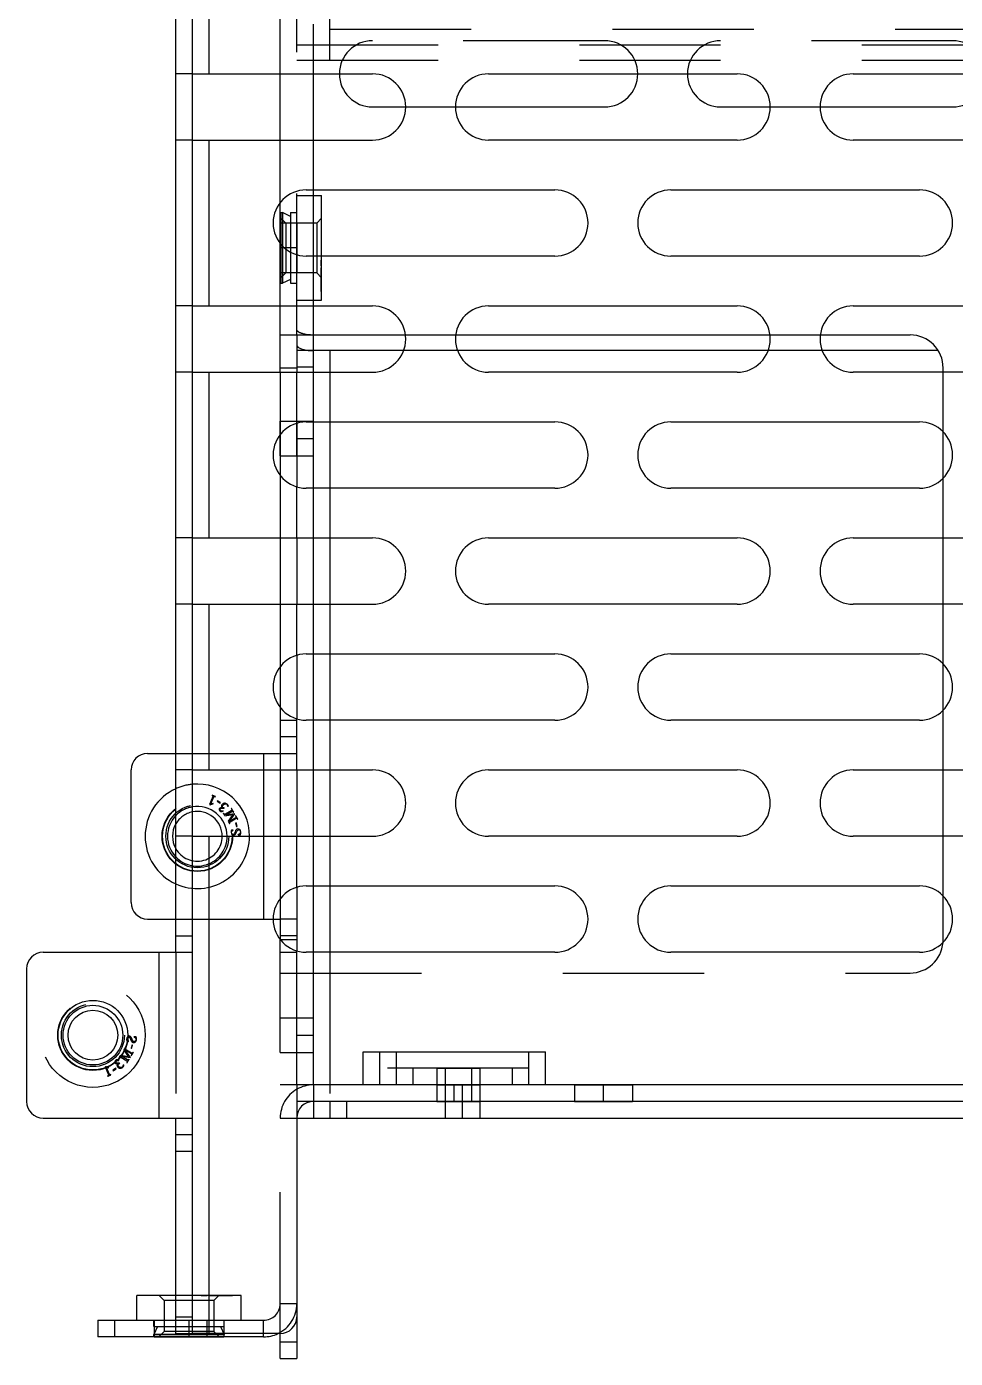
# Model space of a CAD drawing. Header units: millimetres. Extents: x 0 to 8948, y -1340 to 1100.
# Drawn here: x 5218.8 to 5274.9, y 473.1 to 553.5 of the extents above; entities that cross this region are included whole.
import ezdxf

# ---------------------------------------------------------------- set-up
doc = ezdxf.new("R2010")
doc.units = ezdxf.units.MM
doc.header["$LTSCALE"] = 85.25
doc.linetypes.add('HIDDEN', pattern=[0.2, 0.1, -0.1])
doc.layers.get('0').update_dxf_attribs({"linetype": 'CONTINUOUS'})
for name, color, linetype in [('02___PRT_ALL_AXES', 7, 'CONTINUOUS'), ('03___PRT_ALL_CURVES', 7, 'CONTINUOUS'), ('DEFAULT_2', 8, 'HIDDEN')]:
    doc.layers.add(name, color=color, linetype=linetype)

msp = doc.modelspace()

# ---------------------------------------------------------------- linework, layer by layer
at = {"color": 3, "linetype": 'Continuous'}
for p, q in [((5228.834, 474.614), (5228.834, 715.614)), ((5229.834, 560.614), (5229.834, 550.614)), ((5228.834, 550.614), (5239.705, 550.614)), ((5246.705, 550.614), (5261.705, 550.614)), ((5268.705, 550.614), (5283.705, 550.614)), ((5228.834, 546.614), (5239.705, 546.614)), ((5229.834, 546.614), (5229.834, 536.614)), ((5261.705, 546.614), (5246.705, 546.614)), ((5283.705, 546.614), (5268.705, 546.614)), ((5235.705, 543.614), (5250.705, 543.614)), ((5257.705, 543.614), (5272.705, 543.614)), ((5250.705, 539.614), (5235.705, 539.614)), ((5272.705, 539.614), (5257.705, 539.614)), ((5228.834, 536.614), (5239.705, 536.614)), ((5246.705, 536.614), (5261.705, 536.614)), ((5268.705, 536.614), (5283.705, 536.614)), ((5235.134, 534.864), (5235.134, 532.614)), ((5228.834, 532.614), (5239.705, 532.614)), ((5229.834, 532.614), (5229.834, 522.614)), ((5261.705, 532.614), (5246.705, 532.614)), ((5283.705, 532.614), (5268.705, 532.614)), ((5235.134, 529.522), (5235.134, 525.706)), ((5235.705, 529.614), (5250.705, 529.614)), ((5257.705, 529.614), (5272.705, 529.614)), ((5250.705, 525.614), (5235.705, 525.614)), ((5272.705, 525.614), (5257.705, 525.614)), ((5228.834, 522.614), (5239.705, 522.614)), ((5235.134, 522.614), (5235.134, 518.614)), ((5246.705, 522.614), (5261.705, 522.614)), ((5268.705, 522.614), (5283.705, 522.614)), ((5228.834, 518.614), (5239.705, 518.614)), ((5229.834, 518.614), (5229.834, 508.614)), ((5261.705, 518.614), (5246.705, 518.614)), ((5283.705, 518.614), (5268.705, 518.614)), ((5235.134, 515.522), (5235.134, 511.706)), ((5235.705, 515.614), (5250.705, 515.614)), ((5257.705, 515.614), (5272.705, 515.614)), ((5250.705, 511.614), (5235.705, 511.614)), ((5272.705, 511.614), (5257.705, 511.614)), ((5228.834, 508.614), (5239.705, 508.614)), ((5235.134, 508.614), (5235.134, 504.614)), ((5246.705, 508.614), (5261.705, 508.614)), ((5268.705, 508.614), (5283.705, 508.614)), ((5228.834, 504.614), (5239.705, 504.614)), ((5229.834, 504.614), (5229.834, 474.614)), ((5261.705, 504.614), (5246.705, 504.614)), ((5283.705, 504.614), (5268.705, 504.614)), ((5235.134, 501.522), (5235.134, 497.706)), ((5235.705, 501.614), (5250.705, 501.614)), ((5257.705, 501.614), (5272.705, 501.614)), ((5219.834, 497.614), (5228.834, 497.614)), ((5226.834, 487.614), (5226.834, 497.614)), ((5250.705, 497.614), (5235.705, 497.614)), ((5272.705, 497.614), (5257.705, 497.614)), ((5218.834, 496.614), (5218.834, 488.614)), ((5239.134, 491.614), (5250.134, 491.614)), ((5239.134, 489.614), (5239.134, 491.614)), ((5240.134, 491.614), (5240.134, 489.614)), ((5249.134, 489.614), (5249.134, 491.614)), ((5250.134, 489.614), (5250.134, 491.614)), ((5239.134, 489.614), (5235.134, 489.614)), ((5235.134, 489.614), (5235.134, 473.114)), ((5301.134, 489.614), (5250.134, 489.614)), ((5301.134, 488.614), (5236.134, 488.614)), ((5219.834, 487.614), (5228.834, 487.614)), ((5235.134, 487.614), (5284.434, 487.614)), ((5233.134, 474.414), (5223.134, 474.414)), ((5234.134, 474.614), (5228.834, 474.614))]:
    msp.add_line(p, q, dxfattribs=at)
at = {"color": 7, "linetype": 'Continuous'}
for p, q in [((5227.834, 497.614), (5227.834, 597.614)), ((5234.134, 546.614), (5234.134, 550.614)), ((5236.134, 546.614), (5236.134, 550.614)), ((5239.705, 548.614), (5241.697, 548.614)), ((5244.714, 548.614), (5253.705, 548.614)), ((5260.705, 548.614), (5263.697, 548.614)), ((5266.714, 548.614), (5274.705, 548.614)), ((5236.134, 539.614), (5236.134, 543.614)), ((5234.134, 540.381), (5234.134, 542.847)), ((5234.134, 532.614), (5234.134, 536.614)), ((5236.134, 534.864), (5236.134, 536.614)), ((5234.134, 534.864), (5241.685, 534.864)), ((5244.726, 534.864), (5263.685, 534.864)), ((5266.726, 534.864), (5272.134, 534.864)), ((5241.57, 533.914), (5235.134, 533.914)), ((5236.134, 532.614), (5236.134, 533.914)), ((5237.134, 533.914), (5237.134, 532.614)), ((5263.57, 533.914), (5244.841, 533.914)), ((5273.83, 533.914), (5266.841, 533.914)), ((5235.134, 532.864), (5234.134, 532.864)), ((5236.134, 532.914), (5235.134, 532.914)), ((5274.134, 532.614), (5274.134, 532.864)), ((5236.134, 525.614), (5236.134, 529.614)), ((5237.134, 529.614), (5237.134, 525.614)), ((5234.134, 528.847), (5234.134, 526.381)), ((5274.134, 526.226), (5274.134, 529.002)), ((5234.134, 522.614), (5234.134, 518.614)), ((5236.134, 518.614), (5236.134, 522.614)), ((5237.134, 522.614), (5237.134, 518.614)), ((5274.134, 518.614), (5274.134, 522.614)), ((5236.134, 511.614), (5236.134, 515.614)), ((5237.134, 515.614), (5237.134, 511.614)), ((5234.134, 514.847), (5234.134, 512.381)), ((5274.134, 512.226), (5274.134, 515.002)), ((5226.134, 509.614), (5227.834, 509.614)), ((5225.134, 500.614), (5225.134, 508.614)), ((5233.134, 508.614), (5233.134, 504.614)), ((5234.134, 508.614), (5234.134, 504.614)), ((5236.134, 504.614), (5236.134, 508.614)), ((5237.134, 508.614), (5237.134, 504.614)), ((5274.134, 504.614), (5274.134, 508.614)), ((5230.071, 507.008), (5229.87, 506.526)), ((5230.025, 507.09), (5230.019, 507.076)), ((5230.019, 507.076), (5230.055, 507.054)), ((5230.169, 507.005), (5230.216, 506.995)), ((5230.216, 506.995), (5230.221, 507.008)), ((5229.87, 506.526), (5229.898, 506.514)), ((5229.954, 506.57), (5230.126, 506.985)), ((5230.081, 506.593), (5229.954, 506.57)), ((5230.086, 506.572), (5230.081, 506.593)), ((5230.353, 506.761), (5230.333, 506.728)), ((5230.333, 506.728), (5230.515, 506.614)), ((5230.536, 506.647), (5230.353, 506.761)), ((5230.515, 506.614), (5230.536, 506.647)), ((5230.746, 506.304), (5230.751, 506.323)), ((5230.981, 506.414), (5230.999, 506.42)), ((5231.193, 506.289), (5231.181, 506.281)), ((5231.181, 506.281), (5231.207, 506.207)), ((5230.699, 506.127), (5230.693, 506.145)), ((5230.715, 506), (5230.702, 505.992)), ((5230.754, 505.957), (5230.715, 506)), ((5230.791, 505.846), (5231.272, 505.921)), ((5231.177, 506.158), (5230.824, 505.945)), ((5230.855, 505.883), (5231.219, 506.102)), ((5231.392, 505.968), (5230.855, 505.883)), ((5231.272, 505.921), (5230.99, 505.515)), ((5231.052, 505.481), (5231.392, 505.968)), ((5231.454, 505.723), (5231.052, 505.481)), ((5231.056, 505.453), (5231.467, 505.7)), ((5231.09, 505.377), (5231.056, 505.453)), ((5231.278, 506.1), (5231.315, 506.059)), ((5231.315, 506.059), (5231.327, 506.066)), ((5231.469, 505.416), (5231.432, 505.405)), ((5231.432, 505.405), (5231.494, 505.198)), ((5231.456, 505.854), (5231.443, 505.846)), ((5231.443, 505.846), (5231.478, 505.77)), ((5231.532, 505.21), (5231.469, 505.416)), ((5231.531, 505.683), (5231.565, 505.644)), ((5231.565, 505.644), (5231.577, 505.652)), ((5231.078, 505.369), (5231.09, 505.377)), ((5231.299, 504.984), (5231.195, 504.977)), ((5231.299, 504.984), (5231.3, 504.973)), ((5231.494, 505.198), (5231.532, 505.21)), ((5231.6, 504.706), (5231.599, 504.718)), ((5231.6, 504.706), (5231.736, 504.71)), ((5236.134, 497.614), (5236.134, 501.614)), ((5237.134, 501.614), (5237.134, 497.614)), ((5234.134, 500.847), (5234.134, 498.381)), ((5274.134, 498.364), (5274.134, 501.002)), ((5226.134, 499.614), (5228.834, 499.614)), ((5233.714, 499.614), (5234.134, 499.614)), ((5227.834, 498.614), (5228.834, 498.614)), ((5235.134, 498.364), (5234.15, 498.364)), ((5236.134, 489.614), (5236.134, 487.614)), ((5250.134, 489.614), (5239.134, 489.614)), ((5237.134, 488.614), (5237.134, 487.614)), ((5238.134, 488.614), (5238.134, 487.614)), ((5227.834, 474.614), (5227.834, 487.614)), ((5227.834, 486.614), (5228.834, 486.614)), ((5227.834, 485.614), (5228.834, 485.614)), ((5227.834, 476.914), (5225.484, 476.914)), ((5225.484, 475.414), (5225.484, 476.914)), ((5223.134, 475.414), (5227.834, 475.414)), ((5223.134, 475.414), (5223.134, 474.414)), ((5224.134, 475.414), (5224.134, 474.414)), ((5227.834, 475.614), (5228.834, 475.614)), ((5227.834, 474.614), (5228.834, 474.614)), ((5233.134, 474.414), (5233.134, 474.614)), ((5234.134, 473.114), (5234.134, 474.614)), ((5234.134, 474.114), (5235.134, 474.114)), ((5234.134, 473.114), (5235.134, 473.114))]:
    msp.add_line(p, q, dxfattribs=at)
for radius in [1.8, 1.5]:
    msp.add_circle((5222.834, 492.614), radius, dxfattribs=at)
for centre, radius, start, end in [((5239.705, 550.614), 2, 180, 270), ((5253.705, 550.614), 2, 270, 0), ((5260.705, 550.614), 2, 180, 270), ((5274.705, 550.614), 2, 270, 0), ((5272.134, 532.864), 2, 0, 90), ((5226.134, 508.614), 1, 90, 180), ((5229.134, 504.614), 3.15, 114.43287, 245.56767), ((5229.134, 504.614), 3.15, 0, 95.47283), ((5229.134, 504.614), 1.8, 0, 99.60032), ((5229.134, 504.614), 1.8, 136.33004, 223.66624), ((5229.134, 504.614), 1.5, 0, 101.56535), ((5229.516, 505.181), 1.438, 27.53662, 31.08982), ((5229.134, 504.614), 1.5, 150.23581, 209.76419), ((5226.134, 500.614), 1, 180, 270), ((5272.134, 498.364), 2, 355.50269, 0), ((5236.134, 487.614), 2, 90, 120)]:
    msp.add_arc(centre, radius, start, end, dxfattribs=at)
at = {"color": 3, "linetype": 'Continuous'}
for centre, radius, start, end in [((5239.705, 548.614), 2, 270, 90), ((5246.705, 548.614), 2, 90, 270), ((5261.705, 548.614), 2, 270, 90), ((5268.705, 548.614), 2, 90, 270), ((5235.705, 541.614), 2, 90, 270), ((5250.705, 541.614), 2, 270, 90), ((5257.705, 541.614), 2, 90, 270), ((5272.705, 541.614), 2, 270, 90), ((5239.705, 534.614), 2, 270, 90), ((5246.705, 534.614), 2, 90, 270), ((5261.705, 534.614), 2, 270, 90), ((5268.705, 534.614), 2, 90, 270), ((5235.705, 527.614), 2, 90, 270), ((5250.705, 527.614), 2, 270, 90), ((5257.705, 527.614), 2, 90, 270), ((5272.705, 527.614), 2, 270, 90), ((5239.705, 520.614), 2, 270, 90), ((5246.705, 520.614), 2, 90, 270), ((5261.705, 520.614), 2, 270, 90), ((5268.705, 520.614), 2, 90, 270), ((5235.705, 513.614), 2, 90, 270), ((5250.705, 513.614), 2, 270, 90), ((5257.705, 513.614), 2, 90, 270), ((5272.705, 513.614), 2, 270, 90), ((5239.705, 506.614), 2, 270, 90), ((5246.705, 506.614), 2, 90, 270), ((5261.705, 506.614), 2, 270, 90), ((5268.705, 506.614), 2, 90, 270), ((5235.705, 499.614), 2, 90, 270), ((5250.705, 499.614), 2, 270, 90), ((5257.705, 499.614), 2, 90, 270), ((5272.705, 499.614), 2, 270, 90), ((5219.834, 496.614), 1, 90, 180), ((5219.834, 488.614), 1, 180, 270), ((5236.134, 487.614), 1, 90, 180), ((5234.134, 475.614), 1, 270, 0), ((5233.134, 476.414), 2, 270, 295.41213)]:
    msp.add_arc(centre, radius, start, end, dxfattribs=at)
at = {"color": 7, "linetype": 'Continuous'}
for points, knots in [([(5235.134, 534.256), (5235.134, 534.233), (5235.181, 534.102), (5235.325, 534.049), (5235.427, 534.014)], [0, 0, 0, 0, 0.175824, 1, 1, 1, 1]), ([(5235.427, 534.014), (5235.451, 534.006), (5235.558, 533.973), (5235.667, 533.952), (5235.752, 533.94)], [0, 0, 0, 0, 0.228432, 1, 1, 1, 1])]:
    msp.add_open_spline(points, degree=3, knots=knots, dxfattribs=at)
for points in [[(5230.122, 507.046), (5230.086, 507.061), (5230.054, 507.076), (5230.025, 507.09)], [(5230.055, 507.054), (5230.074, 507.042), (5230.079, 507.027), (5230.071, 507.008)], [(5230.221, 507.008), (5230.192, 507.018), (5230.159, 507.031), (5230.122, 507.046)], [(5230.126, 506.985), (5230.134, 507.003), (5230.148, 507.01), (5230.169, 507.005)], [(5229.898, 506.514), (5229.974, 506.544), (5230.037, 506.563), (5230.086, 506.572)], [(5230.473, 506.291), (5230.457, 506.273), (5230.452, 506.25), (5230.456, 506.22)], [(5230.456, 506.22), (5230.46, 506.19), (5230.474, 506.163), (5230.499, 506.141)], [(5230.536, 506.324), (5230.51, 506.32), (5230.489, 506.308), (5230.473, 506.291)], [(5230.516, 506.219), (5230.514, 506.241), (5230.521, 506.262), (5230.537, 506.28)], [(5230.547, 506.161), (5230.528, 506.177), (5230.518, 506.197), (5230.516, 506.219)], [(5230.638, 506.326), (5230.596, 506.33), (5230.563, 506.329), (5230.536, 506.324)], [(5230.537, 506.28), (5230.56, 506.306), (5230.613, 506.314), (5230.695, 506.306)], [(5230.631, 506.536), (5230.6, 506.503), (5230.585, 506.466), (5230.586, 506.427)], [(5230.586, 506.427), (5230.586, 506.387), (5230.604, 506.353), (5230.638, 506.326)], [(5230.777, 506.605), (5230.719, 506.603), (5230.67, 506.58), (5230.631, 506.536)], [(5230.679, 506.346), (5230.657, 506.366), (5230.648, 506.391), (5230.651, 506.423)], [(5230.651, 506.423), (5230.654, 506.454), (5230.668, 506.485), (5230.693, 506.513)], [(5230.751, 506.323), (5230.72, 506.324), (5230.695, 506.331), (5230.679, 506.346)], [(5230.693, 506.513), (5230.724, 506.548), (5230.761, 506.567), (5230.803, 506.572)], [(5230.695, 506.306), (5230.713, 506.304), (5230.73, 506.303), (5230.746, 506.304)], [(5230.937, 506.543), (5230.889, 506.586), (5230.836, 506.607), (5230.777, 506.605)], [(5230.803, 506.572), (5230.846, 506.577), (5230.881, 506.567), (5230.908, 506.542)], [(5230.908, 506.542), (5230.925, 506.527), (5230.938, 506.498), (5230.946, 506.456)], [(5230.998, 506.468), (5230.988, 506.49), (5230.968, 506.515), (5230.937, 506.543)], [(5230.946, 506.456), (5230.949, 506.439), (5230.954, 506.427), (5230.962, 506.42)], [(5230.962, 506.42), (5230.967, 506.415), (5230.974, 506.413), (5230.981, 506.414)], [(5230.999, 506.42), (5231.008, 506.43), (5231.007, 506.446), (5230.998, 506.468)], [(5231.258, 506.176), (5231.243, 506.2), (5231.222, 506.238), (5231.193, 506.289)], [(5231.207, 506.207), (5231.212, 506.197), (5231.211, 506.188), (5231.208, 506.182)], [(5230.499, 506.141), (5230.528, 506.115), (5230.558, 506.103), (5230.59, 506.101)], [(5230.613, 506.131), (5230.587, 506.135), (5230.565, 506.144), (5230.547, 506.161)], [(5230.59, 506.101), (5230.622, 506.099), (5230.658, 506.108), (5230.699, 506.127)], [(5230.693, 506.145), (5230.666, 506.133), (5230.639, 506.127), (5230.613, 506.131)], [(5230.702, 505.992), (5230.717, 505.971), (5230.732, 505.948), (5230.747, 505.923)], [(5230.787, 505.934), (5230.777, 505.936), (5230.767, 505.944), (5230.754, 505.957)], [(5230.824, 505.945), (5230.809, 505.936), (5230.797, 505.932), (5230.787, 505.934)], [(5230.99, 505.515), (5230.999, 505.503), (5231.014, 505.48), (5231.035, 505.445)], [(5231.035, 505.445), (5231.06, 505.404), (5231.074, 505.379), (5231.078, 505.369)], [(5231.208, 506.182), (5231.204, 506.176), (5231.194, 506.168), (5231.177, 506.158)], [(5231.219, 506.102), (5231.235, 506.111), (5231.246, 506.116), (5231.252, 506.116)], [(5231.252, 506.116), (5231.26, 506.115), (5231.268, 506.11), (5231.278, 506.1)], [(5231.327, 506.066), (5231.301, 506.107), (5231.278, 506.143), (5231.258, 506.176)], [(5231.478, 505.77), (5231.486, 505.753), (5231.479, 505.738), (5231.454, 505.723)], [(5231.514, 505.752), (5231.492, 505.788), (5231.473, 505.822), (5231.456, 505.854)], [(5231.467, 505.7), (5231.48, 505.708), (5231.49, 505.711), (5231.497, 505.71)], [(5231.497, 505.71), (5231.504, 505.709), (5231.516, 505.7), (5231.531, 505.683)], [(5231.577, 505.652), (5231.551, 505.691), (5231.53, 505.725), (5231.514, 505.752)], [(5231.195, 504.977), (5231.173, 504.94), (5231.164, 504.894), (5231.17, 504.842)], [(5231.17, 504.842), (5231.175, 504.788), (5231.194, 504.746), (5231.225, 504.717)], [(5231.196, 504.83), (5231.188, 504.898), (5231.223, 504.946), (5231.299, 504.972)], [(5231.233, 504.751), (5231.212, 504.77), (5231.199, 504.797), (5231.196, 504.83)], [(5231.225, 504.717), (5231.257, 504.686), (5231.294, 504.674), (5231.336, 504.678)], [(5231.302, 504.725), (5231.277, 504.722), (5231.254, 504.731), (5231.233, 504.751)], [(5231.354, 504.757), (5231.34, 504.737), (5231.322, 504.727), (5231.302, 504.725)], [(5231.336, 504.678), (5231.37, 504.682), (5231.4, 504.697), (5231.424, 504.725)], [(5231.411, 504.876), (5231.388, 504.817), (5231.369, 504.777), (5231.354, 504.757)], [(5231.476, 505.008), (5231.456, 504.98), (5231.435, 504.936), (5231.411, 504.876)], [(5231.424, 504.725), (5231.448, 504.753), (5231.472, 504.799), (5231.498, 504.866)], [(5231.571, 505.057), (5231.527, 505.053), (5231.495, 505.036), (5231.476, 505.008)], [(5231.498, 504.866), (5231.517, 504.914), (5231.534, 504.947), (5231.55, 504.969)], [(5231.55, 504.969), (5231.566, 504.991), (5231.587, 505.003), (5231.614, 505.006)], [(5231.699, 505.017), (5231.665, 505.049), (5231.621, 505.063), (5231.571, 505.057)], [(5231.703, 504.785), (5231.678, 504.751), (5231.643, 504.729), (5231.599, 504.718)], [(5231.614, 505.006), (5231.643, 505.009), (5231.67, 505), (5231.694, 504.978)], [(5231.694, 504.978), (5231.718, 504.955), (5231.731, 504.927), (5231.735, 504.891)], [(5231.761, 504.875), (5231.754, 504.938), (5231.734, 504.985), (5231.699, 505.017)], [(5231.735, 504.891), (5231.739, 504.853), (5231.729, 504.818), (5231.703, 504.785)], [(5231.736, 504.71), (5231.759, 504.761), (5231.768, 504.816), (5231.761, 504.875)]]:
    msp.add_open_spline(points, degree=3, dxfattribs=at)
at = {"layer": '02___PRT_ALL_AXES', "color": 8, "linetype": 'HIDDEN'}
for p, q in [((5235.134, 541.614), (5234.134, 541.614)), ((5234.134, 541.614), (5234.134, 538.614)), ((5235.134, 541.614), (5235.134, 538.614)), ((5235.134, 540.114), (5234.134, 540.114)), ((5235.134, 538.614), (5234.134, 538.614)), ((5234.134, 529.664), (5236.134, 529.664)), ((5234.134, 527.564), (5234.134, 529.664)), ((5235.134, 527.564), (5235.134, 529.664)), ((5236.134, 527.565), (5236.134, 529.663)), ((5235.134, 528.614), (5236.134, 528.614)), ((5234.134, 527.564), (5236.134, 527.564)), ((5234.134, 493.664), (5236.134, 493.664)), ((5234.134, 491.564), (5234.134, 493.664)), ((5235.134, 491.564), (5235.134, 493.664)), ((5236.134, 491.565), (5236.134, 493.663)), ((5235.134, 492.614), (5236.134, 492.614)), ((5234.134, 491.564), (5236.134, 491.564)), ((5243.584, 490.614), (5246.184, 490.614)), ((5243.584, 490.614), (5243.584, 488.614)), ((5244.084, 490.614), (5244.084, 487.614)), ((5245.684, 490.614), (5245.684, 488.614)), ((5246.184, 490.614), (5246.184, 487.614)), ((5235.134, 489.614), (5234.134, 489.614)), ((5243.584, 489.614), (5246.184, 489.614)), ((5244.634, 488.614), (5244.634, 489.614)), ((5245.134, 487.614), (5245.134, 489.614)), ((5251.884, 489.614), (5251.884, 488.614)), ((5251.885, 489.614), (5255.384, 489.614)), ((5253.634, 488.614), (5253.634, 489.614)), ((5255.384, 489.614), (5255.384, 488.614)), ((5243.585, 488.614), (5246.184, 488.614)), ((5251.885, 488.614), (5255.384, 488.614)), ((5244.085, 487.614), (5246.184, 487.614)), ((5226.534, 475.414), (5230.734, 475.414)), ((5226.534, 475.414), (5226.534, 474.414)), ((5228.634, 474.414), (5228.634, 475.414)), ((5230.734, 475.414), (5230.734, 474.414)), ((5226.534, 474.414), (5230.734, 474.414))]:
    msp.add_line(p, q, dxfattribs=at)
msp.add_circle((5229.134, 504.614), 2.1, dxfattribs=at)
at = {"layer": '02___PRT_ALL_AXES', "color": 3, "linetype": 'Continuous'}
msp.add_circle((5222.834, 492.614), 2.1, dxfattribs=at)
at = {"layer": '03___PRT_ALL_CURVES', "color": 8, "linetype": 'HIDDEN'}
msp.add_line((5234.134, 541.826), (5234.134, 538.403), dxfattribs=at)
at = {"layer": 'DEFAULT_2', "color": 8, "linetype": 'HIDDEN'}
for p, q in [((5235.134, 534.864), (5235.134, 698.614)), ((5237.134, 551.43), (5237.134, 561.309)), ((5234.134, 550.614), (5234.134, 554.381)), ((5236.134, 550.614), (5236.134, 553.614)), ((5237.134, 553.309), (5284.434, 553.309)), ((5235.134, 552.369), (5284.434, 552.369)), ((5253.705, 552.614), (5239.705, 552.614)), ((5274.705, 552.614), (5260.705, 552.614)), ((5235.134, 551.43), (5284.434, 551.43)), ((5228.834, 550.614), (5227.834, 550.614)), ((5241.697, 548.614), (5244.714, 548.614)), ((5263.697, 548.614), (5266.714, 548.614)), ((5228.834, 546.614), (5227.834, 546.614)), ((5234.134, 542.847), (5234.134, 546.614)), ((5236.134, 543.614), (5236.134, 546.614)), ((5235.134, 543.264), (5236.634, 543.264)), ((5236.634, 536.964), (5236.634, 543.264)), ((5234.164, 542.239), (5234.264, 542.239)), ((5234.164, 542.239), (5234.164, 537.989)), ((5234.464, 541.614), (5234.164, 541.914)), ((5234.754, 542.014), (5234.264, 542.239)), ((5234.264, 542.239), (5234.264, 537.989)), ((5236.334, 541.614), (5234.464, 541.614)), ((5234.464, 541.614), (5234.464, 538.614)), ((5234.754, 542.239), (5235.134, 542.239)), ((5234.754, 542.239), (5234.754, 537.989)), ((5236.334, 541.614), (5236.634, 541.914)), ((5236.334, 541.614), (5236.334, 538.614)), ((5234.134, 536.614), (5234.134, 540.381)), ((5236.134, 536.614), (5236.134, 539.614)), ((5236.614, 539.378), (5236.634, 539.378)), ((5236.614, 539.027), (5236.614, 539.378)), ((5236.634, 539.35), (5236.614, 539.35)), ((5236.614, 539.295), (5236.634, 539.295)), ((5236.614, 539.229), (5236.634, 539.229)), ((5236.614, 539.224), (5236.634, 539.224)), ((5236.634, 539.193), (5236.614, 539.193)), ((5236.614, 539.178), (5236.634, 539.178)), ((5236.614, 539.174), (5236.634, 539.174)), ((5236.614, 539.168), (5236.634, 539.168)), ((5236.614, 539.163), (5236.634, 539.163)), ((5234.464, 538.614), (5234.164, 538.314)), ((5236.334, 538.614), (5234.464, 538.614)), ((5236.334, 538.614), (5236.634, 538.314)), ((5236.614, 539.127), (5236.634, 539.127)), ((5236.634, 539.123), (5236.614, 539.123)), ((5236.614, 539.08), (5236.634, 539.08)), ((5236.614, 539.033), (5236.634, 539.033)), ((5236.634, 539.027), (5236.614, 539.027)), ((5236.614, 538.916), (5236.634, 538.916)), ((5236.614, 537.485), (5236.614, 538.916)), ((5236.614, 538.895), (5236.634, 538.895)), ((5236.634, 538.794), (5236.614, 538.794)), ((5236.614, 538.793), (5236.634, 538.793)), ((5236.614, 538.776), (5236.634, 538.776)), ((5236.614, 538.749), (5236.634, 538.749)), ((5236.634, 538.733), (5236.614, 538.733)), ((5236.614, 538.733), (5236.634, 538.733)), ((5236.614, 538.732), (5236.634, 538.732)), ((5236.614, 538.713), (5236.634, 538.713)), ((5236.614, 538.712), (5236.634, 538.712)), ((5236.614, 538.702), (5236.634, 538.702)), ((5236.614, 538.663), (5236.634, 538.663)), ((5236.614, 538.659), (5236.634, 538.659)), ((5236.614, 538.636), (5236.634, 538.636)), ((5236.614, 538.618), (5236.634, 538.618)), ((5236.614, 538.61), (5236.634, 538.61)), ((5236.614, 538.598), (5236.634, 538.598)), ((5236.634, 538.598), (5236.614, 538.598)), ((5236.614, 538.57), (5236.634, 538.57)), ((5236.614, 538.556), (5236.634, 538.556)), ((5236.614, 538.554), (5236.634, 538.554)), ((5236.614, 538.55), (5236.634, 538.55)), ((5236.634, 538.546), (5236.614, 538.546)), ((5236.614, 538.534), (5236.634, 538.534)), ((5236.614, 538.502), (5236.634, 538.502)), ((5236.614, 538.502), (5236.634, 538.502)), ((5236.634, 538.498), (5236.614, 538.498)), ((5236.614, 538.495), (5236.634, 538.495)), ((5236.614, 538.472), (5236.634, 538.472)), ((5236.614, 538.462), (5236.634, 538.462)), ((5236.614, 538.458), (5236.634, 538.458)), ((5236.614, 538.445), (5236.634, 538.445)), ((5236.634, 538.425), (5236.614, 538.425)), ((5236.614, 538.393), (5236.634, 538.393)), ((5236.614, 538.341), (5236.634, 538.341)), ((5234.164, 537.989), (5234.264, 537.989)), ((5234.754, 538.214), (5234.264, 537.989)), ((5234.754, 537.989), (5235.134, 537.989)), ((5236.614, 538.312), (5236.634, 538.312)), ((5236.614, 538.303), (5236.634, 538.303)), ((5236.614, 538.287), (5236.634, 538.287)), ((5236.614, 538.267), (5236.634, 538.267)), ((5236.634, 538.259), (5236.614, 538.259)), ((5236.614, 538.251), (5236.634, 538.251)), ((5236.634, 538.25), (5236.614, 538.25)), ((5236.614, 538.243), (5236.634, 538.243)), ((5236.614, 538.214), (5236.634, 538.214)), ((5236.614, 538.197), (5236.634, 538.197)), ((5236.614, 538.193), (5236.634, 538.193)), ((5236.614, 538.171), (5236.634, 538.171)), ((5236.614, 538.158), (5236.634, 538.158)), ((5236.634, 538.081), (5236.614, 538.081)), ((5236.614, 538.079), (5236.634, 538.079)), ((5236.614, 538.071), (5236.634, 538.071)), ((5236.614, 538.068), (5236.634, 538.068)), ((5236.614, 538.055), (5236.634, 538.055)), ((5236.634, 538.054), (5236.614, 538.054)), ((5236.614, 538.053), (5236.634, 538.053)), ((5236.614, 538.041), (5236.634, 538.041)), ((5236.634, 538.041), (5236.614, 538.041)), ((5236.614, 538.038), (5236.634, 538.038)), ((5236.634, 538.03), (5236.614, 538.03)), ((5236.614, 538.024), (5236.634, 538.024)), ((5236.614, 538.016), (5236.634, 538.016)), ((5236.614, 537.996), (5236.634, 537.996)), ((5236.614, 537.991), (5236.634, 537.991)), ((5236.614, 537.977), (5236.634, 537.977)), ((5236.614, 537.971), (5236.634, 537.971)), ((5236.614, 537.95), (5236.634, 537.95)), ((5236.614, 537.949), (5236.634, 537.949)), ((5236.614, 537.947), (5236.634, 537.947)), ((5236.614, 537.934), (5236.634, 537.934)), ((5236.634, 537.921), (5236.614, 537.921)), ((5236.614, 537.913), (5236.634, 537.913)), ((5236.614, 537.894), (5236.634, 537.894)), ((5236.614, 537.857), (5236.634, 537.857)), ((5236.614, 537.838), (5236.634, 537.838)), ((5236.614, 537.825), (5236.634, 537.825)), ((5236.614, 537.817), (5236.634, 537.817)), ((5236.614, 537.806), (5236.634, 537.806)), ((5236.614, 537.795), (5236.634, 537.795)), ((5236.614, 537.793), (5236.634, 537.793)), ((5236.634, 537.781), (5236.614, 537.781)), ((5236.614, 537.78), (5236.634, 537.78)), ((5236.614, 537.773), (5236.634, 537.773)), ((5236.634, 537.77), (5236.614, 537.77)), ((5236.614, 537.767), (5236.634, 537.767)), ((5236.614, 537.754), (5236.634, 537.754)), ((5236.614, 537.751), (5236.634, 537.751)), ((5236.614, 537.751), (5236.634, 537.751)), ((5236.614, 537.735), (5236.634, 537.735)), ((5236.614, 537.718), (5236.634, 537.718)), ((5236.614, 537.717), (5236.634, 537.717)), ((5236.614, 537.699), (5236.634, 537.699)), ((5236.614, 537.684), (5236.634, 537.684)), ((5236.614, 537.678), (5236.634, 537.678)), ((5236.634, 537.672), (5236.614, 537.672)), ((5236.614, 537.65), (5236.634, 537.65)), ((5236.614, 537.649), (5236.634, 537.649)), ((5236.614, 537.635), (5236.634, 537.635)), ((5236.614, 537.555), (5236.634, 537.555)), ((5236.614, 537.549), (5236.634, 537.549)), ((5236.614, 537.545), (5236.634, 537.545)), ((5235.134, 536.964), (5236.634, 536.964)), ((5236.614, 537.514), (5236.634, 537.514)), ((5236.634, 537.513), (5236.614, 537.513)), ((5236.614, 537.487), (5236.634, 537.487)), ((5236.614, 537.485), (5236.634, 537.485)), ((5228.834, 536.614), (5227.834, 536.614)), ((5284.434, 534.854), (5236.134, 534.854)), ((5236.134, 533.914), (5236.134, 534.854)), ((5241.685, 534.864), (5244.726, 534.864)), ((5263.685, 534.864), (5266.726, 534.864)), ((5244.841, 533.914), (5241.57, 533.914)), ((5266.841, 533.914), (5263.57, 533.914)), ((5284.434, 533.914), (5273.83, 533.914)), ((5228.834, 532.614), (5227.834, 532.614)), ((5234.134, 532.614), (5234.134, 528.847)), ((5235.134, 529.522), (5235.134, 532.614)), ((5236.134, 529.614), (5236.134, 532.614)), ((5237.134, 532.614), (5237.134, 529.614)), ((5274.134, 529.002), (5274.134, 532.614)), ((5234.134, 526.381), (5234.134, 522.614)), ((5235.134, 522.614), (5235.134, 525.706)), ((5236.134, 522.614), (5236.134, 525.614)), ((5237.134, 525.614), (5237.134, 522.614)), ((5274.134, 522.614), (5274.134, 526.226)), ((5228.834, 522.614), (5227.834, 522.614)), ((5228.834, 518.614), (5227.834, 518.614)), ((5234.134, 518.614), (5234.134, 514.847)), ((5235.134, 515.522), (5235.134, 518.614)), ((5236.134, 515.614), (5236.134, 518.614)), ((5237.134, 518.614), (5237.134, 515.614)), ((5274.134, 515.002), (5274.134, 518.614)), ((5234.134, 512.381), (5234.134, 508.614)), ((5274.134, 508.614), (5274.134, 512.226)), ((5234.134, 511.614), (5235.134, 511.614)), ((5235.134, 508.614), (5235.134, 511.706)), ((5236.134, 508.614), (5236.134, 511.614)), ((5237.134, 511.614), (5237.134, 508.614)), ((5235.134, 510.614), (5234.134, 510.614)), ((5227.834, 509.614), (5235.134, 509.614)), ((5233.134, 509.614), (5233.134, 508.614)), ((5228.834, 508.614), (5227.834, 508.614)), ((5228.834, 504.614), (5227.834, 504.614)), ((5233.134, 504.614), (5233.134, 499.614)), ((5234.134, 504.614), (5234.134, 500.847)), ((5235.134, 501.522), (5235.134, 504.614)), ((5236.134, 501.614), (5236.134, 504.614)), ((5237.134, 504.614), (5237.134, 501.614)), ((5274.134, 501.002), (5274.134, 504.614)), ((5228.834, 499.614), (5233.714, 499.614)), ((5235.134, 499.614), (5234.134, 499.614)), ((5235.134, 498.614), (5234.134, 498.614)), ((5234.134, 474.614), (5234.134, 498.381)), ((5234.15, 498.364), (5234.134, 498.364)), ((5227.834, 497.614), (5227.834, 487.614)), ((5234.134, 497.614), (5235.134, 497.614)), ((5235.134, 489.614), (5235.134, 497.706)), ((5236.134, 496.364), (5236.134, 497.614)), ((5237.134, 497.614), (5237.134, 488.614)), ((5234.134, 496.364), (5272.134, 496.364)), ((5236.134, 489.614), (5236.134, 496.364)), ((5224.752, 491.748), (5225.154, 491.505)), ((5225.092, 491.26), (5224.752, 491.748)), ((5224.756, 491.776), (5224.79, 491.852)), ((5225.167, 491.528), (5224.756, 491.776)), ((5224.79, 491.852), (5224.778, 491.859)), ((5224.895, 492.251), (5224.999, 492.244)), ((5224.999, 492.244), (5225, 492.256)), ((5225.194, 492.03), (5225.132, 491.824)), ((5225.132, 491.824), (5225.169, 491.812)), ((5225.169, 491.812), (5225.232, 492.018)), ((5225.232, 492.018), (5225.194, 492.03)), ((5225.3, 492.523), (5225.299, 492.51)), ((5225.436, 492.518), (5225.3, 492.523)), ((5224.393, 491.083), (5224.399, 491.101)), ((5224.402, 491.236), (5224.415, 491.229)), ((5224.415, 491.229), (5224.454, 491.271)), ((5224.451, 490.905), (5224.446, 490.925)), ((5224.972, 491.307), (5224.491, 491.383)), ((5224.524, 491.283), (5224.877, 491.07)), ((5224.555, 491.346), (5225.092, 491.26)), ((5224.919, 491.127), (5224.555, 491.346)), ((5224.69, 491.713), (5224.972, 491.307)), ((5224.907, 491.021), (5224.881, 490.947)), ((5224.881, 490.947), (5224.893, 490.939)), ((5225.015, 491.17), (5224.978, 491.129)), ((5225.027, 491.162), (5225.015, 491.17)), ((5225.178, 491.459), (5225.143, 491.382)), ((5225.143, 491.382), (5225.156, 491.375)), ((5225.265, 491.584), (5225.231, 491.546)), ((5225.277, 491.576), (5225.265, 491.584)), ((5241.134, 491.614), (5241.134, 489.614)), ((5223.598, 490.714), (5223.57, 490.703)), ((5223.57, 490.703), (5223.771, 490.221)), ((5223.654, 490.658), (5223.781, 490.635)), ((5223.826, 490.244), (5223.654, 490.658)), ((5223.755, 490.175), (5223.719, 490.152)), ((5223.719, 490.152), (5223.725, 490.139)), ((5223.781, 490.635), (5223.786, 490.656)), ((5223.916, 490.234), (5223.869, 490.223)), ((5223.921, 490.22), (5223.916, 490.234)), ((5224.215, 490.614), (5224.033, 490.5)), ((5224.033, 490.5), (5224.053, 490.467)), ((5224.053, 490.467), (5224.236, 490.581)), ((5224.236, 490.581), (5224.215, 490.614)), ((5224.699, 490.808), (5224.681, 490.815)), ((5249.134, 490.614), (5240.134, 490.614)), ((5242.134, 490.614), (5242.134, 489.614)), ((5248.134, 490.614), (5248.134, 489.614)), ((5235.134, 489.614), (5234.134, 489.614)), ((5236.134, 488.614), (5235.134, 488.614)), ((5234.134, 487.614), (5235.134, 487.614)), ((5227.134, 476.614), (5226.834, 476.914)), ((5230.134, 476.614), (5227.134, 476.614)), ((5227.134, 476.614), (5227.134, 474.744)), ((5231.784, 476.914), (5227.834, 476.914)), ((5229.37, 476.894), (5229.37, 476.914)), ((5229.721, 476.894), (5229.37, 476.894)), ((5229.398, 476.914), (5229.398, 476.894)), ((5229.454, 476.894), (5229.454, 476.914)), ((5229.519, 476.894), (5229.519, 476.914)), ((5229.525, 476.894), (5229.525, 476.914)), ((5229.555, 476.914), (5229.555, 476.894)), ((5229.571, 476.894), (5229.571, 476.914)), ((5229.574, 476.894), (5229.574, 476.914)), ((5229.581, 476.894), (5229.581, 476.914)), ((5229.586, 476.894), (5229.586, 476.914)), ((5229.622, 476.894), (5229.622, 476.914)), ((5229.626, 476.914), (5229.626, 476.894)), ((5229.669, 476.894), (5229.669, 476.914)), ((5229.716, 476.894), (5229.716, 476.914)), ((5229.721, 476.914), (5229.721, 476.894)), ((5229.833, 476.894), (5229.833, 476.914)), ((5231.263, 476.894), (5229.833, 476.894)), ((5229.853, 476.894), (5229.853, 476.914)), ((5229.955, 476.914), (5229.955, 476.894)), ((5229.956, 476.894), (5229.956, 476.914)), ((5229.973, 476.894), (5229.973, 476.914)), ((5229.999, 476.894), (5229.999, 476.914)), ((5230.015, 476.894), (5230.015, 476.914)), ((5230.016, 476.914), (5230.016, 476.894)), ((5230.016, 476.894), (5230.016, 476.914)), ((5230.036, 476.894), (5230.036, 476.914)), ((5230.037, 476.894), (5230.037, 476.914)), ((5230.047, 476.894), (5230.047, 476.914)), ((5230.086, 476.914), (5230.086, 476.894)), ((5230.09, 476.894), (5230.09, 476.914)), ((5230.113, 476.894), (5230.113, 476.914)), ((5230.131, 476.894), (5230.131, 476.914)), ((5230.134, 476.614), (5230.434, 476.914)), ((5230.134, 476.614), (5230.134, 474.744)), ((5230.138, 476.894), (5230.138, 476.914)), ((5230.15, 476.914), (5230.15, 476.894)), ((5230.151, 476.894), (5230.151, 476.914)), ((5230.179, 476.894), (5230.179, 476.914)), ((5230.193, 476.914), (5230.193, 476.894)), ((5230.195, 476.894), (5230.195, 476.914)), ((5230.199, 476.894), (5230.199, 476.914)), ((5230.202, 476.914), (5230.202, 476.894)), ((5230.215, 476.894), (5230.215, 476.914)), ((5230.246, 476.894), (5230.246, 476.914)), ((5230.247, 476.894), (5230.247, 476.914)), ((5230.251, 476.914), (5230.251, 476.894)), ((5230.254, 476.894), (5230.254, 476.914)), ((5230.277, 476.894), (5230.277, 476.914)), ((5230.287, 476.894), (5230.287, 476.914)), ((5230.291, 476.894), (5230.291, 476.914)), ((5230.303, 476.894), (5230.303, 476.914)), ((5230.324, 476.914), (5230.324, 476.894)), ((5230.355, 476.894), (5230.355, 476.914)), ((5230.408, 476.894), (5230.408, 476.914)), ((5230.437, 476.894), (5230.437, 476.914)), ((5230.446, 476.894), (5230.446, 476.914)), ((5230.462, 476.894), (5230.462, 476.914)), ((5230.481, 476.894), (5230.481, 476.914)), ((5230.49, 476.914), (5230.49, 476.894)), ((5230.498, 476.894), (5230.498, 476.914)), ((5230.499, 476.914), (5230.499, 476.894)), ((5230.505, 476.894), (5230.505, 476.914)), ((5230.535, 476.894), (5230.535, 476.914)), ((5230.552, 476.894), (5230.552, 476.914)), ((5230.556, 476.894), (5230.556, 476.914)), ((5230.578, 476.894), (5230.578, 476.914)), ((5230.59, 476.894), (5230.59, 476.914)), ((5230.668, 476.914), (5230.668, 476.894)), ((5230.67, 476.894), (5230.67, 476.914)), ((5230.677, 476.894), (5230.677, 476.914)), ((5230.681, 476.894), (5230.681, 476.914)), ((5230.693, 476.894), (5230.693, 476.914)), ((5230.695, 476.914), (5230.695, 476.894)), ((5230.695, 476.914), (5230.695, 476.894)), ((5230.707, 476.914), (5230.707, 476.894)), ((5230.708, 476.894), (5230.708, 476.914)), ((5230.711, 476.894), (5230.711, 476.914)), ((5230.719, 476.914), (5230.719, 476.894)), ((5230.725, 476.894), (5230.725, 476.914)), ((5230.733, 476.894), (5230.733, 476.914)), ((5230.752, 476.894), (5230.752, 476.914)), ((5230.758, 476.894), (5230.758, 476.914)), ((5230.772, 476.894), (5230.772, 476.914)), ((5230.778, 476.894), (5230.778, 476.914)), ((5230.799, 476.894), (5230.799, 476.914)), ((5230.8, 476.894), (5230.8, 476.914)), ((5230.802, 476.894), (5230.802, 476.914)), ((5230.815, 476.894), (5230.815, 476.914)), ((5230.827, 476.914), (5230.827, 476.894)), ((5230.836, 476.894), (5230.836, 476.914)), ((5230.854, 476.894), (5230.854, 476.914)), ((5230.892, 476.894), (5230.892, 476.914)), ((5230.911, 476.894), (5230.911, 476.914)), ((5230.924, 476.894), (5230.924, 476.914)), ((5230.932, 476.894), (5230.932, 476.914)), ((5230.943, 476.894), (5230.943, 476.914)), ((5230.954, 476.894), (5230.954, 476.914)), ((5230.956, 476.894), (5230.956, 476.914)), ((5230.967, 476.914), (5230.967, 476.894)), ((5230.969, 476.894), (5230.969, 476.914)), ((5230.976, 476.894), (5230.976, 476.914)), ((5230.978, 476.914), (5230.978, 476.894)), ((5230.981, 476.894), (5230.981, 476.914)), ((5230.994, 476.894), (5230.994, 476.914)), ((5230.997, 476.894), (5230.997, 476.914)), ((5230.998, 476.894), (5230.998, 476.914)), ((5231.014, 476.894), (5231.014, 476.914)), ((5231.031, 476.894), (5231.031, 476.914)), ((5231.032, 476.894), (5231.032, 476.914)), ((5231.05, 476.894), (5231.05, 476.914)), ((5231.065, 476.894), (5231.065, 476.914)), ((5231.071, 476.894), (5231.071, 476.914)), ((5231.077, 476.914), (5231.077, 476.894)), ((5231.099, 476.894), (5231.099, 476.914)), ((5231.1, 476.894), (5231.1, 476.914)), ((5231.114, 476.894), (5231.114, 476.914)), ((5231.194, 476.894), (5231.194, 476.914)), ((5231.199, 476.894), (5231.199, 476.914)), ((5231.203, 476.894), (5231.203, 476.914)), ((5231.235, 476.894), (5231.235, 476.914)), ((5231.236, 476.894), (5231.236, 476.914)), ((5231.261, 476.894), (5231.261, 476.914)), ((5231.263, 476.894), (5231.263, 476.914)), ((5231.784, 475.414), (5231.784, 476.914)), ((5235.134, 476.414), (5234.134, 476.414)), ((5226.509, 475.034), (5226.509, 475.414)), ((5226.509, 475.034), (5230.759, 475.034)), ((5226.735, 475.034), (5226.509, 474.544)), ((5227.834, 475.414), (5233.134, 475.414)), ((5229.734, 474.414), (5229.734, 475.414)), ((5230.534, 475.034), (5230.759, 474.544)), ((5230.759, 475.034), (5230.759, 475.414)), ((5233.134, 474.614), (5233.134, 475.414)), ((5230.759, 474.544), (5226.509, 474.544)), ((5226.509, 474.444), (5226.509, 474.544)), ((5226.509, 474.444), (5230.759, 474.444)), ((5227.134, 474.744), (5226.834, 474.444)), ((5230.134, 474.744), (5227.134, 474.744)), ((5230.434, 474.444), (5230.134, 474.744)), ((5230.759, 474.444), (5230.759, 474.544))]:
    msp.add_line(p, q, dxfattribs=at)
for centre, radius in [((5229.134, 504.614), 2.125), ((5229.134, 504.614), 1.9), ((5222.834, 492.614), 3.15), ((5222.834, 492.614), 2.125), ((5222.834, 492.614), 1.9)]:
    msp.add_circle(centre, radius, dxfattribs=at)
for centre, radius, start, end in [((5239.705, 550.614), 2, 90, 180), ((5253.705, 550.614), 2, 0, 90), ((5260.705, 550.614), 2, 90, 180), ((5274.705, 550.614), 2, 0, 90), ((5229.134, 504.614), 3.15, 95.47283, 114.43287), ((5229.134, 504.614), 1.8, 99.60032, 136.33004), ((5229.134, 504.614), 1.5, 101.56535, 150.23581), ((5229.134, 504.614), 3.15, 245.56767, 0), ((5229.134, 504.614), 1.8, 223.66624, 0), ((5229.134, 504.614), 1.5, 209.76419, 0), ((5272.134, 498.364), 2, 270, 355.50269), ((5223.216, 492.047), 1.438, 328.91018, 332.46337), ((5236.134, 487.614), 2, 120, 180), ((5233.134, 476.414), 1, 270, 0), ((5233.134, 476.414), 2, 295.41213, 0)]:
    msp.add_arc(centre, radius, start, end, dxfattribs=at)
msp.add_open_spline([(5236.134, 534.854), (5235.896, 534.854), (5235.578, 534.872), (5235.134, 535.069), (5235.134, 535.196)], degree=3, knots=[0, 0, 0, 0, 0.652802, 1, 1, 1, 1], dxfattribs=at)
for points in [[(5235.752, 533.94), (5235.878, 533.922), (5236.007, 533.914), (5236.134, 533.914)], [(5225.036, 492.55), (5224.994, 492.554), (5224.957, 492.542), (5224.925, 492.512)], [(5225.124, 492.504), (5225.1, 492.531), (5225.07, 492.546), (5225.036, 492.55)], [(5224.735, 491.783), (5224.714, 491.749), (5224.699, 491.725), (5224.69, 491.713)], [(5224.778, 491.859), (5224.774, 491.85), (5224.76, 491.824), (5224.735, 491.783)], [(5224.87, 492.387), (5224.864, 492.334), (5224.873, 492.289), (5224.895, 492.251)], [(5224.925, 492.512), (5224.894, 492.482), (5224.875, 492.44), (5224.87, 492.387)], [(5225, 492.256), (5224.923, 492.282), (5224.888, 492.33), (5224.896, 492.399)], [(5224.896, 492.399), (5224.899, 492.431), (5224.912, 492.458), (5224.933, 492.478)], [(5224.933, 492.478), (5224.954, 492.498), (5224.977, 492.506), (5225.002, 492.503)], [(5225.002, 492.503), (5225.022, 492.501), (5225.04, 492.491), (5225.054, 492.471)], [(5225.054, 492.471), (5225.069, 492.451), (5225.088, 492.412), (5225.111, 492.353)], [(5225.111, 492.353), (5225.135, 492.292), (5225.156, 492.248), (5225.176, 492.221)], [(5225.198, 492.363), (5225.172, 492.429), (5225.148, 492.476), (5225.124, 492.504)], [(5225.176, 492.221), (5225.195, 492.193), (5225.227, 492.176), (5225.271, 492.171)], [(5225.25, 492.259), (5225.234, 492.281), (5225.217, 492.315), (5225.198, 492.363)], [(5225.314, 492.222), (5225.287, 492.225), (5225.266, 492.237), (5225.25, 492.259)], [(5225.271, 492.171), (5225.321, 492.166), (5225.365, 492.179), (5225.399, 492.211)], [(5225.299, 492.51), (5225.343, 492.5), (5225.378, 492.478), (5225.403, 492.444)], [(5225.394, 492.251), (5225.37, 492.229), (5225.343, 492.219), (5225.314, 492.222)], [(5225.435, 492.337), (5225.431, 492.302), (5225.418, 492.273), (5225.394, 492.251)], [(5225.399, 492.211), (5225.434, 492.243), (5225.454, 492.29), (5225.461, 492.353)], [(5225.403, 492.444), (5225.429, 492.41), (5225.439, 492.375), (5225.435, 492.337)], [(5225.461, 492.353), (5225.468, 492.412), (5225.459, 492.467), (5225.436, 492.518)], [(5224.156, 491.009), (5224.152, 490.979), (5224.157, 490.955), (5224.173, 490.938)], [(5224.199, 491.088), (5224.174, 491.065), (5224.16, 491.039), (5224.156, 491.009)], [(5224.173, 490.938), (5224.189, 490.92), (5224.21, 490.909), (5224.236, 490.904)], [(5224.29, 491.128), (5224.258, 491.126), (5224.228, 491.113), (5224.199, 491.088)], [(5224.237, 490.948), (5224.221, 490.966), (5224.214, 490.987), (5224.216, 491.009)], [(5224.216, 491.009), (5224.218, 491.031), (5224.228, 491.051), (5224.247, 491.068)], [(5224.395, 490.922), (5224.313, 490.914), (5224.26, 490.922), (5224.237, 490.948)], [(5224.247, 491.068), (5224.265, 491.084), (5224.287, 491.093), (5224.313, 491.097)], [(5224.399, 491.101), (5224.358, 491.121), (5224.322, 491.13), (5224.29, 491.128)], [(5224.313, 491.097), (5224.339, 491.101), (5224.366, 491.096), (5224.393, 491.083)], [(5224.446, 490.925), (5224.43, 490.925), (5224.413, 490.924), (5224.395, 490.922)], [(5224.447, 491.305), (5224.432, 491.28), (5224.417, 491.257), (5224.402, 491.236)], [(5224.454, 491.271), (5224.467, 491.285), (5224.477, 491.292), (5224.487, 491.294)], [(5224.487, 491.294), (5224.497, 491.296), (5224.509, 491.292), (5224.524, 491.283)], [(5224.877, 491.07), (5224.894, 491.06), (5224.904, 491.053), (5224.908, 491.046)], [(5224.893, 490.939), (5224.922, 490.99), (5224.943, 491.028), (5224.958, 491.052)], [(5224.908, 491.046), (5224.911, 491.04), (5224.912, 491.031), (5224.907, 491.021)], [(5224.952, 491.113), (5224.946, 491.113), (5224.935, 491.117), (5224.919, 491.127)], [(5224.978, 491.129), (5224.968, 491.118), (5224.96, 491.113), (5224.952, 491.113)], [(5224.958, 491.052), (5224.978, 491.085), (5225.001, 491.121), (5225.027, 491.162)], [(5225.154, 491.505), (5225.179, 491.49), (5225.186, 491.475), (5225.178, 491.459)], [(5225.156, 491.375), (5225.173, 491.407), (5225.192, 491.441), (5225.214, 491.477)], [(5225.197, 491.518), (5225.19, 491.517), (5225.18, 491.52), (5225.167, 491.528)], [(5225.231, 491.546), (5225.216, 491.529), (5225.204, 491.519), (5225.197, 491.518)], [(5225.214, 491.477), (5225.23, 491.503), (5225.251, 491.537), (5225.277, 491.576)], [(5223.786, 490.656), (5223.737, 490.665), (5223.674, 490.685), (5223.598, 490.714)], [(5223.725, 490.139), (5223.754, 490.153), (5223.786, 490.167), (5223.822, 490.182)], [(5223.771, 490.221), (5223.779, 490.201), (5223.774, 490.187), (5223.755, 490.175)], [(5223.822, 490.182), (5223.859, 490.197), (5223.892, 490.21), (5223.921, 490.22)], [(5223.869, 490.223), (5223.848, 490.218), (5223.834, 490.225), (5223.826, 490.244)], [(5224.236, 490.904), (5224.263, 490.899), (5224.296, 490.898), (5224.338, 490.902)], [(5224.286, 490.802), (5224.285, 490.763), (5224.3, 490.726), (5224.331, 490.692)], [(5224.338, 490.902), (5224.304, 490.875), (5224.286, 490.842), (5224.286, 490.802)], [(5224.331, 490.692), (5224.37, 490.648), (5224.419, 490.625), (5224.477, 490.623)], [(5224.351, 490.806), (5224.348, 490.837), (5224.357, 490.863), (5224.379, 490.882)], [(5224.393, 490.715), (5224.368, 490.744), (5224.354, 490.774), (5224.351, 490.806)], [(5224.379, 490.882), (5224.395, 490.897), (5224.42, 490.904), (5224.451, 490.905)], [(5224.503, 490.656), (5224.461, 490.661), (5224.424, 490.681), (5224.393, 490.715)], [(5224.477, 490.623), (5224.536, 490.621), (5224.589, 490.642), (5224.637, 490.685)], [(5224.608, 490.686), (5224.581, 490.662), (5224.546, 490.651), (5224.503, 490.656)], [(5224.646, 490.772), (5224.638, 490.731), (5224.625, 490.702), (5224.608, 490.686)], [(5224.637, 490.685), (5224.668, 490.713), (5224.688, 490.738), (5224.698, 490.76)], [(5224.662, 490.808), (5224.654, 490.801), (5224.649, 490.789), (5224.646, 490.772)], [(5224.681, 490.815), (5224.674, 490.815), (5224.667, 490.813), (5224.662, 490.808)], [(5224.698, 490.76), (5224.707, 490.782), (5224.708, 490.798), (5224.699, 490.808)]]:
    msp.add_open_spline(points, degree=3, dxfattribs=at)

doc.saveas('drawing.dxf')
